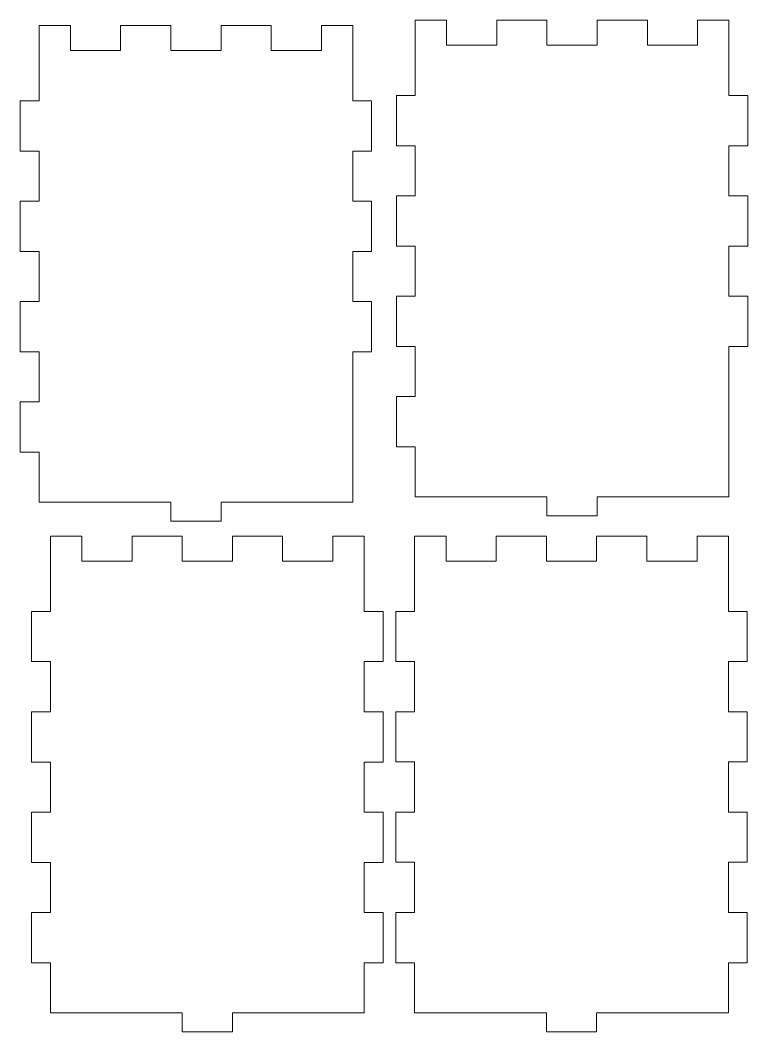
# Model space of a CAD drawing. Header units: millimetres. Extents: x -185 to 297, y -94 to 197.
# Drawn here: x -87.9 to 57, y -4.7 to 196.8 of the extents above; entities that cross this region are included whole.
import ezdxf

# ---------------------------------------------------------------- set-up
doc = ezdxf.new("R2010")
doc.units = ezdxf.units.MM
doc.header["$MEASUREMENT"] = 0
doc.layers.add('layer 1', color=7, linetype='Continuous')

msp = doc.modelspace()

# ---------------------------------------------------------------- linework, layer by layer
at = {"layer": 'layer 1', "color": 240, "lineweight": 9}
for points, knots in [([(-84.1523, 195.7611), (-84.1523, 195.7611), (-77.9023, 195.7611), (-77.9023, 195.7611), (-77.9023, 195.7611), (-77.9023, 195.7611), (-77.9023, 190.7611), (-77.9023, 190.7611)], [0, 0, 0, 0, 0.33333333, 0.33333333, 0.33333333, 0.33333333, 1, 1, 1, 1]), ([(-67.9023, 195.7611), (-67.9023, 195.7611), (-57.9023, 195.7611), (-57.9023, 195.7611), (-57.9023, 195.7611), (-57.9023, 195.7611), (-57.9023, 190.7611), (-57.9023, 190.7611)], [0, 0, 0, 0, 0.33333333, 0.33333333, 0.33333333, 0.33333333, 1, 1, 1, 1]), ([(-47.9023, 195.7611), (-47.9023, 195.7611), (-37.9023, 195.7611), (-37.9023, 195.7611), (-37.9023, 195.7611), (-37.9023, 195.7611), (-37.9023, 190.7611), (-37.9023, 190.7611)], [0, 0, 0, 0, 0.33333333, 0.33333333, 0.33333333, 0.33333333, 1, 1, 1, 1]), ([(-27.9023, 195.7611), (-27.9023, 195.7611), (-21.6523, 195.7611), (-21.6523, 195.7611), (-21.6523, 195.7611), (-21.6523, 195.7611), (-21.6523, 190.7611), (-21.6523, 190.7611)], [0, 0, 0, 0, 0.33333333, 0.33333333, 0.33333333, 0.33333333, 1, 1, 1, 1]), ([(-9.2213, 196.8196), (-9.2213, 196.8196), (-2.9713, 196.8196), (-2.9713, 196.8196), (-2.9713, 196.8196), (-2.9713, 196.8196), (-2.9713, 191.8196), (-2.9713, 191.8196)], [0, 0, 0, 0, 0.33333333, 0.33333333, 0.33333333, 0.33333333, 1, 1, 1, 1]), ([(7.0287, 196.8196), (7.0287, 196.8196), (17.0287, 196.8196), (17.0287, 196.8196), (17.0287, 196.8196), (17.0287, 196.8196), (17.0287, 191.8196), (17.0287, 191.8196)], [0, 0, 0, 0, 0.33333333, 0.33333333, 0.33333333, 0.33333333, 1, 1, 1, 1]), ([(27.0287, 196.8196), (27.0287, 196.8196), (37.0287, 196.8196), (37.0287, 196.8196), (37.0287, 196.8196), (37.0287, 196.8196), (37.0287, 191.8196), (37.0287, 191.8196)], [0, 0, 0, 0, 0.33333333, 0.33333333, 0.33333333, 0.33333333, 1, 1, 1, 1]), ([(47.0287, 196.8196), (47.0287, 196.8196), (53.2787, 196.8196), (53.2787, 196.8196), (53.2787, 196.8196), (53.2787, 196.8196), (53.2787, 191.8196), (53.2787, 191.8196)], [0, 0, 0, 0, 0.33333333, 0.33333333, 0.33333333, 0.33333333, 1, 1, 1, 1]), ([(-12.9713, 171.8196), (-12.9713, 171.8196), (-12.9713, 181.8196), (-12.9713, 181.8196), (-12.9713, 181.8196), (-12.9713, 181.8196), (-9.2213, 181.8196), (-9.2213, 181.8196)], [0, 0, 0, 0, 0.33333333, 0.33333333, 0.33333333, 0.33333333, 1, 1, 1, 1]), ([(53.2787, 181.8196), (53.2787, 181.8196), (57.0287, 181.8196), (57.0287, 181.8196), (57.0287, 181.8196), (57.0287, 181.8196), (57.0287, 171.8196), (57.0287, 171.8196), (57.0287, 171.8196), (57.0287, 171.8196), (53.2787, 171.8196), (53.2787, 171.8196)], [0, 0, 0, 0, 0.25, 0.25, 0.25, 0.25, 0.5, 0.5, 0.5, 0.5, 1, 1, 1, 1]), ([(-87.9023, 170.7611), (-87.9023, 170.7611), (-87.9023, 180.7611), (-87.9023, 180.7611), (-87.9023, 180.7611), (-87.9023, 180.7611), (-84.1523, 180.7611), (-84.1523, 180.7611)], [0, 0, 0, 0, 0.33333333, 0.33333333, 0.33333333, 0.33333333, 1, 1, 1, 1]), ([(-21.6523, 180.7611), (-21.6523, 180.7611), (-17.9023, 180.7611), (-17.9023, 180.7611), (-17.9023, 180.7611), (-17.9023, 180.7611), (-17.9023, 170.7611), (-17.9023, 170.7611), (-17.9023, 170.7611), (-17.9023, 170.7611), (-21.6523, 170.7611), (-21.6523, 170.7611)], [0, 0, 0, 0, 0.25, 0.25, 0.25, 0.25, 0.5, 0.5, 0.5, 0.5, 1, 1, 1, 1]), ([(-12.9713, 151.8196), (-12.9713, 151.8196), (-12.9713, 161.8196), (-12.9713, 161.8196), (-12.9713, 161.8196), (-12.9713, 161.8196), (-9.2213, 161.8196), (-9.2213, 161.8196)], [0, 0, 0, 0, 0.33333333, 0.33333333, 0.33333333, 0.33333333, 1, 1, 1, 1]), ([(53.2787, 161.8196), (53.2787, 161.8196), (57.0287, 161.8196), (57.0287, 161.8196), (57.0287, 161.8196), (57.0287, 161.8196), (57.0287, 151.8196), (57.0287, 151.8196), (57.0287, 151.8196), (57.0287, 151.8196), (53.2787, 151.8196), (53.2787, 151.8196)], [0, 0, 0, 0, 0.25, 0.25, 0.25, 0.25, 0.5, 0.5, 0.5, 0.5, 1, 1, 1, 1]), ([(-87.9023, 150.7611), (-87.9023, 150.7611), (-87.9023, 160.7611), (-87.9023, 160.7611), (-87.9023, 160.7611), (-87.9023, 160.7611), (-84.1523, 160.7611), (-84.1523, 160.7611)], [0, 0, 0, 0, 0.33333333, 0.33333333, 0.33333333, 0.33333333, 1, 1, 1, 1]), ([(-21.6523, 160.7611), (-21.6523, 160.7611), (-17.9023, 160.7611), (-17.9023, 160.7611), (-17.9023, 160.7611), (-17.9023, 160.7611), (-17.9023, 150.7611), (-17.9023, 150.7611), (-17.9023, 150.7611), (-17.9023, 150.7611), (-21.6523, 150.7611), (-21.6523, 150.7611)], [0, 0, 0, 0, 0.25, 0.25, 0.25, 0.25, 0.5, 0.5, 0.5, 0.5, 1, 1, 1, 1]), ([(-12.9713, 131.8196), (-12.9713, 131.8196), (-12.9713, 141.8196), (-12.9713, 141.8196), (-12.9713, 141.8196), (-12.9713, 141.8196), (-9.2213, 141.8196), (-9.2213, 141.8196)], [0, 0, 0, 0, 0.33333333, 0.33333333, 0.33333333, 0.33333333, 1, 1, 1, 1]), ([(53.2787, 141.8196), (53.2787, 141.8196), (57.0287, 141.8196), (57.0287, 141.8196), (57.0287, 141.8196), (57.0287, 141.8196), (57.0287, 131.8196), (57.0287, 131.8196), (57.0287, 131.8196), (57.0287, 131.8196), (53.2787, 131.8196), (53.2787, 131.8196)], [0, 0, 0, 0, 0.25, 0.25, 0.25, 0.25, 0.5, 0.5, 0.5, 0.5, 1, 1, 1, 1]), ([(-87.9023, 130.7611), (-87.9023, 130.7611), (-87.9023, 140.7611), (-87.9023, 140.7611), (-87.9023, 140.7611), (-87.9023, 140.7611), (-84.1523, 140.7611), (-84.1523, 140.7611)], [0, 0, 0, 0, 0.33333333, 0.33333333, 0.33333333, 0.33333333, 1, 1, 1, 1]), ([(-21.6523, 140.7611), (-21.6523, 140.7611), (-17.9023, 140.7611), (-17.9023, 140.7611), (-17.9023, 140.7611), (-17.9023, 140.7611), (-17.9023, 130.7611), (-17.9023, 130.7611), (-17.9023, 130.7611), (-17.9023, 130.7611), (-21.6523, 130.7611), (-21.6523, 130.7611)], [0, 0, 0, 0, 0.25, 0.25, 0.25, 0.25, 0.5, 0.5, 0.5, 0.5, 1, 1, 1, 1]), ([(-12.9713, 111.8196), (-12.9713, 111.8196), (-12.9713, 121.8196), (-12.9713, 121.8196), (-12.9713, 121.8196), (-12.9713, 121.8196), (-9.2213, 121.8196), (-9.2213, 121.8196)], [0, 0, 0, 0, 0.33333333, 0.33333333, 0.33333333, 0.33333333, 1, 1, 1, 1]), ([(-87.9023, 110.7611), (-87.9023, 110.7611), (-87.9023, 120.7611), (-87.9023, 120.7611), (-87.9023, 120.7611), (-87.9023, 120.7611), (-84.1523, 120.7611), (-84.1523, 120.7611)], [0, 0, 0, 0, 0.33333333, 0.33333333, 0.33333333, 0.33333333, 1, 1, 1, 1]), ([(17.0287, 101.8196), (17.0287, 101.8196), (-9.2213, 101.8196), (-9.2213, 101.8196), (-9.2213, 101.8196), (-9.2213, 101.8196), (-9.2213, 111.8196), (-9.2213, 111.8196)], [0, 0, 0, 0, 0.33333333, 0.33333333, 0.33333333, 0.33333333, 1, 1, 1, 1]), ([(53.2787, 111.8196), (53.2787, 111.8196), (53.2787, 101.8196), (53.2787, 101.8196), (53.2787, 101.8196), (53.2787, 101.8196), (27.0287, 101.8196), (27.0287, 101.8196)], [0, 0, 0, 0, 0.33333333, 0.33333333, 0.33333333, 0.33333333, 1, 1, 1, 1]), ([(-57.9023, 100.7611), (-57.9023, 100.7611), (-84.1523, 100.7611), (-84.1523, 100.7611), (-84.1523, 100.7611), (-84.1523, 100.7611), (-84.1523, 110.7611), (-84.1523, 110.7611)], [0, 0, 0, 0, 0.33333333, 0.33333333, 0.33333333, 0.33333333, 1, 1, 1, 1]), ([(-21.6523, 110.7611), (-21.6523, 110.7611), (-21.6523, 100.7611), (-21.6523, 100.7611), (-21.6523, 100.7611), (-21.6523, 100.7611), (-47.9023, 100.7611), (-47.9023, 100.7611)], [0, 0, 0, 0, 0.33333333, 0.33333333, 0.33333333, 0.33333333, 1, 1, 1, 1]), ([(27.0287, 101.8196), (27.0287, 101.8196), (27.0287, 98.0696), (27.0287, 98.0696), (27.0287, 98.0696), (27.0287, 98.0696), (17.0287, 98.0696), (17.0287, 98.0696), (17.0287, 98.0696), (17.0287, 98.0696), (17.0287, 101.8196), (17.0287, 101.8196)], [0, 0, 0, 0, 0.25, 0.25, 0.25, 0.25, 0.5, 0.5, 0.5, 0.5, 1, 1, 1, 1]), ([(-47.9023, 100.7611), (-47.9023, 100.7611), (-47.9023, 97.0111), (-47.9023, 97.0111), (-47.9023, 97.0111), (-47.9023, 97.0111), (-57.9023, 97.0111), (-57.9023, 97.0111), (-57.9023, 97.0111), (-57.9023, 97.0111), (-57.9023, 100.7611), (-57.9023, 100.7611)], [0, 0, 0, 0, 0.25, 0.25, 0.25, 0.25, 0.5, 0.5, 0.5, 0.5, 1, 1, 1, 1]), ([(-81.8825, 94.0063), (-81.8825, 94.0063), (-75.6325, 94.0063), (-75.6325, 94.0063), (-75.6325, 94.0063), (-75.6325, 94.0063), (-75.6325, 89.0063), (-75.6325, 89.0063)], [0, 0, 0, 0, 0.33333333, 0.33333333, 0.33333333, 0.33333333, 1, 1, 1, 1]), ([(-65.6325, 94.0063), (-65.6325, 94.0063), (-55.6325, 94.0063), (-55.6325, 94.0063), (-55.6325, 94.0063), (-55.6325, 94.0063), (-55.6325, 89.0063), (-55.6325, 89.0063)], [0, 0, 0, 0, 0.33333333, 0.33333333, 0.33333333, 0.33333333, 1, 1, 1, 1]), ([(-45.6325, 94.0063), (-45.6325, 94.0063), (-35.6325, 94.0063), (-35.6325, 94.0063), (-35.6325, 94.0063), (-35.6325, 94.0063), (-35.6325, 89.0063), (-35.6325, 89.0063)], [0, 0, 0, 0, 0.33333333, 0.33333333, 0.33333333, 0.33333333, 1, 1, 1, 1]), ([(-25.6325, 94.0063), (-25.6325, 94.0063), (-19.3825, 94.0063), (-19.3825, 94.0063), (-19.3825, 94.0063), (-19.3825, 94.0063), (-19.3825, 89.0063), (-19.3825, 89.0063)], [0, 0, 0, 0, 0.33333333, 0.33333333, 0.33333333, 0.33333333, 1, 1, 1, 1]), ([(-9.3294, 94.0245), (-9.3294, 94.0245), (-3.0794, 94.0245), (-3.0794, 94.0245), (-3.0794, 94.0245), (-3.0794, 94.0245), (-3.0794, 89.0245), (-3.0794, 89.0245)], [0, 0, 0, 0, 0.33333333, 0.33333333, 0.33333333, 0.33333333, 1, 1, 1, 1]), ([(6.9206, 94.0245), (6.9206, 94.0245), (16.9206, 94.0245), (16.9206, 94.0245), (16.9206, 94.0245), (16.9206, 94.0245), (16.9206, 89.0245), (16.9206, 89.0245)], [0, 0, 0, 0, 0.33333333, 0.33333333, 0.33333333, 0.33333333, 1, 1, 1, 1]), ([(26.9206, 94.0245), (26.9206, 94.0245), (36.9206, 94.0245), (36.9206, 94.0245), (36.9206, 94.0245), (36.9206, 94.0245), (36.9206, 89.0245), (36.9206, 89.0245)], [0, 0, 0, 0, 0.33333333, 0.33333333, 0.33333333, 0.33333333, 1, 1, 1, 1]), ([(46.9206, 94.0245), (46.9206, 94.0245), (53.1706, 94.0245), (53.1706, 94.0245), (53.1706, 94.0245), (53.1706, 94.0245), (53.1706, 89.0245), (53.1706, 89.0245)], [0, 0, 0, 0, 0.33333333, 0.33333333, 0.33333333, 0.33333333, 1, 1, 1, 1]), ([(-85.6325, 69.0063), (-85.6325, 69.0063), (-85.6325, 79.0063), (-85.6325, 79.0063), (-85.6325, 79.0063), (-85.6325, 79.0063), (-81.8825, 79.0063), (-81.8825, 79.0063)], [0, 0, 0, 0, 0.33333333, 0.33333333, 0.33333333, 0.33333333, 1, 1, 1, 1]), ([(-19.3825, 79.0063), (-19.3825, 79.0063), (-15.6325, 79.0063), (-15.6325, 79.0063), (-15.6325, 79.0063), (-15.6325, 79.0063), (-15.6325, 69.0063), (-15.6325, 69.0063), (-15.6325, 69.0063), (-15.6325, 69.0063), (-19.3825, 69.0063), (-19.3825, 69.0063)], [0, 0, 0, 0, 0.25, 0.25, 0.25, 0.25, 0.5, 0.5, 0.5, 0.5, 1, 1, 1, 1]), ([(-13.0794, 69.0245), (-13.0794, 69.0245), (-13.0794, 79.0245), (-13.0794, 79.0245), (-13.0794, 79.0245), (-13.0794, 79.0245), (-9.3294, 79.0245), (-9.3294, 79.0245)], [0, 0, 0, 0, 0.33333333, 0.33333333, 0.33333333, 0.33333333, 1, 1, 1, 1]), ([(53.1706, 79.0245), (53.1706, 79.0245), (56.9206, 79.0245), (56.9206, 79.0245), (56.9206, 79.0245), (56.9206, 79.0245), (56.9206, 69.0245), (56.9206, 69.0245), (56.9206, 69.0245), (56.9206, 69.0245), (53.1706, 69.0245), (53.1706, 69.0245)], [0, 0, 0, 0, 0.25, 0.25, 0.25, 0.25, 0.5, 0.5, 0.5, 0.5, 1, 1, 1, 1]), ([(-85.6325, 49.0063), (-85.6325, 49.0063), (-85.6325, 59.0063), (-85.6325, 59.0063), (-85.6325, 59.0063), (-85.6325, 59.0063), (-81.8825, 59.0063), (-81.8825, 59.0063)], [0, 0, 0, 0, 0.33333333, 0.33333333, 0.33333333, 0.33333333, 1, 1, 1, 1]), ([(-19.3825, 59.0063), (-19.3825, 59.0063), (-15.6325, 59.0063), (-15.6325, 59.0063), (-15.6325, 59.0063), (-15.6325, 59.0063), (-15.6325, 49.0063), (-15.6325, 49.0063), (-15.6325, 49.0063), (-15.6325, 49.0063), (-19.3825, 49.0063), (-19.3825, 49.0063)], [0, 0, 0, 0, 0.25, 0.25, 0.25, 0.25, 0.5, 0.5, 0.5, 0.5, 1, 1, 1, 1]), ([(-13.0794, 49.0245), (-13.0794, 49.0245), (-13.0794, 59.0245), (-13.0794, 59.0245), (-13.0794, 59.0245), (-13.0794, 59.0245), (-9.3294, 59.0245), (-9.3294, 59.0245)], [0, 0, 0, 0, 0.33333333, 0.33333333, 0.33333333, 0.33333333, 1, 1, 1, 1]), ([(53.1706, 59.0245), (53.1706, 59.0245), (56.9206, 59.0245), (56.9206, 59.0245), (56.9206, 59.0245), (56.9206, 59.0245), (56.9206, 49.0245), (56.9206, 49.0245), (56.9206, 49.0245), (56.9206, 49.0245), (53.1706, 49.0245), (53.1706, 49.0245)], [0, 0, 0, 0, 0.25, 0.25, 0.25, 0.25, 0.5, 0.5, 0.5, 0.5, 1, 1, 1, 1]), ([(-85.6325, 29.0063), (-85.6325, 29.0063), (-85.6325, 39.0063), (-85.6325, 39.0063), (-85.6325, 39.0063), (-85.6325, 39.0063), (-81.8825, 39.0063), (-81.8825, 39.0063)], [0, 0, 0, 0, 0.33333333, 0.33333333, 0.33333333, 0.33333333, 1, 1, 1, 1]), ([(-19.3825, 39.0063), (-19.3825, 39.0063), (-15.6325, 39.0063), (-15.6325, 39.0063), (-15.6325, 39.0063), (-15.6325, 39.0063), (-15.6325, 29.0063), (-15.6325, 29.0063), (-15.6325, 29.0063), (-15.6325, 29.0063), (-19.3825, 29.0063), (-19.3825, 29.0063)], [0, 0, 0, 0, 0.25, 0.25, 0.25, 0.25, 0.5, 0.5, 0.5, 0.5, 1, 1, 1, 1]), ([(-13.0794, 29.0245), (-13.0794, 29.0245), (-13.0794, 39.0245), (-13.0794, 39.0245), (-13.0794, 39.0245), (-13.0794, 39.0245), (-9.3294, 39.0245), (-9.3294, 39.0245)], [0, 0, 0, 0, 0.33333333, 0.33333333, 0.33333333, 0.33333333, 1, 1, 1, 1]), ([(53.1706, 39.0245), (53.1706, 39.0245), (56.9206, 39.0245), (56.9206, 39.0245), (56.9206, 39.0245), (56.9206, 39.0245), (56.9206, 29.0245), (56.9206, 29.0245), (56.9206, 29.0245), (56.9206, 29.0245), (53.1706, 29.0245), (53.1706, 29.0245)], [0, 0, 0, 0, 0.25, 0.25, 0.25, 0.25, 0.5, 0.5, 0.5, 0.5, 1, 1, 1, 1]), ([(-85.6325, 9.0063), (-85.6325, 9.0063), (-85.6325, 19.0063), (-85.6325, 19.0063), (-85.6325, 19.0063), (-85.6325, 19.0063), (-81.8825, 19.0063), (-81.8825, 19.0063)], [0, 0, 0, 0, 0.33333333, 0.33333333, 0.33333333, 0.33333333, 1, 1, 1, 1]), ([(-19.3825, 19.0063), (-19.3825, 19.0063), (-15.6325, 19.0063), (-15.6325, 19.0063), (-15.6325, 19.0063), (-15.6325, 19.0063), (-15.6325, 9.0063), (-15.6325, 9.0063), (-15.6325, 9.0063), (-15.6325, 9.0063), (-19.3825, 9.0063), (-19.3825, 9.0063)], [0, 0, 0, 0, 0.25, 0.25, 0.25, 0.25, 0.5, 0.5, 0.5, 0.5, 1, 1, 1, 1]), ([(-13.0794, 9.0245), (-13.0794, 9.0245), (-13.0794, 19.0245), (-13.0794, 19.0245), (-13.0794, 19.0245), (-13.0794, 19.0245), (-9.3294, 19.0245), (-9.3294, 19.0245)], [0, 0, 0, 0, 0.33333333, 0.33333333, 0.33333333, 0.33333333, 1, 1, 1, 1]), ([(53.1706, 19.0245), (53.1706, 19.0245), (56.9206, 19.0245), (56.9206, 19.0245), (56.9206, 19.0245), (56.9206, 19.0245), (56.9206, 9.0245), (56.9206, 9.0245), (56.9206, 9.0245), (56.9206, 9.0245), (53.1706, 9.0245), (53.1706, 9.0245)], [0, 0, 0, 0, 0.25, 0.25, 0.25, 0.25, 0.5, 0.5, 0.5, 0.5, 1, 1, 1, 1]), ([(-55.6325, -0.9937), (-55.6325, -0.9937), (-81.8825, -0.9937), (-81.8825, -0.9937), (-81.8825, -0.9937), (-81.8825, -0.9937), (-81.8825, 9.0063), (-81.8825, 9.0063)], [0, 0, 0, 0, 0.33333333, 0.33333333, 0.33333333, 0.33333333, 1, 1, 1, 1]), ([(-19.3825, 9.0063), (-19.3825, 9.0063), (-19.3825, -0.9937), (-19.3825, -0.9937), (-19.3825, -0.9937), (-19.3825, -0.9937), (-45.6325, -0.9937), (-45.6325, -0.9937)], [0, 0, 0, 0, 0.33333333, 0.33333333, 0.33333333, 0.33333333, 1, 1, 1, 1]), ([(16.9206, -0.9755), (16.9206, -0.9755), (-9.3294, -0.9755), (-9.3294, -0.9755), (-9.3294, -0.9755), (-9.3294, -0.9755), (-9.3294, 9.0245), (-9.3294, 9.0245)], [0, 0, 0, 0, 0.33333333, 0.33333333, 0.33333333, 0.33333333, 1, 1, 1, 1]), ([(53.1706, 9.0245), (53.1706, 9.0245), (53.1706, -0.9755), (53.1706, -0.9755), (53.1706, -0.9755), (53.1706, -0.9755), (26.9206, -0.9755), (26.9206, -0.9755)], [0, 0, 0, 0, 0.33333333, 0.33333333, 0.33333333, 0.33333333, 1, 1, 1, 1]), ([(-45.6325, -0.9937), (-45.6325, -0.9937), (-45.6325, -4.7437), (-45.6325, -4.7437), (-45.6325, -4.7437), (-45.6325, -4.7437), (-55.6325, -4.7437), (-55.6325, -4.7437), (-55.6325, -4.7437), (-55.6325, -4.7437), (-55.6325, -0.9937), (-55.6325, -0.9937)], [0, 0, 0, 0, 0.25, 0.25, 0.25, 0.25, 0.5, 0.5, 0.5, 0.5, 1, 1, 1, 1]), ([(26.9206, -0.9755), (26.9206, -0.9755), (26.9206, -4.7255), (26.9206, -4.7255), (26.9206, -4.7255), (26.9206, -4.7255), (16.9206, -4.7255), (16.9206, -4.7255), (16.9206, -4.7255), (16.9206, -4.7255), (16.9206, -0.9755), (16.9206, -0.9755)], [0, 0, 0, 0, 0.25, 0.25, 0.25, 0.25, 0.5, 0.5, 0.5, 0.5, 1, 1, 1, 1])]:
    msp.add_open_spline(points, degree=3, knots=knots, dxfattribs=at)
for points in [[(-84.1523, 190.7611), (-84.1523, 190.7611), (-84.1523, 195.7611), (-84.1523, 195.7611)], [(-67.9023, 190.7611), (-67.9023, 190.7611), (-67.9023, 195.7611), (-67.9023, 195.7611)], [(-47.9023, 190.7611), (-47.9023, 190.7611), (-47.9023, 195.7611), (-47.9023, 195.7611)], [(-27.9023, 190.7611), (-27.9023, 190.7611), (-27.9023, 195.7611), (-27.9023, 195.7611)], [(-9.2213, 191.8196), (-9.2213, 191.8196), (-9.2213, 196.8196), (-9.2213, 196.8196)], [(7.0287, 191.8196), (7.0287, 191.8196), (7.0287, 196.8196), (7.0287, 196.8196)], [(27.0287, 191.8196), (27.0287, 191.8196), (27.0287, 196.8196), (27.0287, 196.8196)], [(47.0287, 191.8196), (47.0287, 191.8196), (47.0287, 196.8196), (47.0287, 196.8196)], [(-9.2213, 181.8196), (-9.2213, 181.8196), (-9.2213, 191.8196), (-9.2213, 191.8196)], [(-2.9713, 191.8196), (-2.9713, 191.8196), (7.0287, 191.8196), (7.0287, 191.8196)], [(17.0287, 191.8196), (17.0287, 191.8196), (27.0287, 191.8196), (27.0287, 191.8196)], [(37.0287, 191.8196), (37.0287, 191.8196), (47.0287, 191.8196), (47.0287, 191.8196)], [(53.2787, 191.8196), (53.2787, 191.8196), (53.2787, 181.8196), (53.2787, 181.8196)], [(-84.1523, 180.7611), (-84.1523, 180.7611), (-84.1523, 190.7611), (-84.1523, 190.7611)], [(-77.9023, 190.7611), (-77.9023, 190.7611), (-67.9023, 190.7611), (-67.9023, 190.7611)], [(-57.9023, 190.7611), (-57.9023, 190.7611), (-47.9023, 190.7611), (-47.9023, 190.7611)], [(-37.9023, 190.7611), (-37.9023, 190.7611), (-27.9023, 190.7611), (-27.9023, 190.7611)], [(-21.6523, 190.7611), (-21.6523, 190.7611), (-21.6523, 180.7611), (-21.6523, 180.7611)], [(-9.2213, 171.8196), (-9.2213, 171.8196), (-12.9713, 171.8196), (-12.9713, 171.8196)], [(-9.2213, 161.8196), (-9.2213, 161.8196), (-9.2213, 171.8196), (-9.2213, 171.8196)], [(53.2787, 171.8196), (53.2787, 171.8196), (53.2787, 161.8196), (53.2787, 161.8196)], [(-84.1523, 170.7611), (-84.1523, 170.7611), (-87.9023, 170.7611), (-87.9023, 170.7611)], [(-84.1523, 160.7611), (-84.1523, 160.7611), (-84.1523, 170.7611), (-84.1523, 170.7611)], [(-21.6523, 170.7611), (-21.6523, 170.7611), (-21.6523, 160.7611), (-21.6523, 160.7611)], [(-9.2213, 151.8196), (-9.2213, 151.8196), (-12.9713, 151.8196), (-12.9713, 151.8196)], [(-9.2213, 141.8196), (-9.2213, 141.8196), (-9.2213, 151.8196), (-9.2213, 151.8196)], [(53.2787, 151.8196), (53.2787, 151.8196), (53.2787, 141.8196), (53.2787, 141.8196)], [(-84.1523, 150.7611), (-84.1523, 150.7611), (-87.9023, 150.7611), (-87.9023, 150.7611)], [(-84.1523, 140.7611), (-84.1523, 140.7611), (-84.1523, 150.7611), (-84.1523, 150.7611)], [(-21.6523, 150.7611), (-21.6523, 150.7611), (-21.6523, 140.7611), (-21.6523, 140.7611)], [(-9.2213, 131.8196), (-9.2213, 131.8196), (-12.9713, 131.8196), (-12.9713, 131.8196)], [(-9.2213, 121.8196), (-9.2213, 121.8196), (-9.2213, 131.8196), (-9.2213, 131.8196)], [(53.2787, 131.8196), (53.2787, 131.8196), (53.2787, 121.8196), (53.2787, 121.8196)], [(-84.1523, 130.7611), (-84.1523, 130.7611), (-87.9023, 130.7611), (-87.9023, 130.7611)], [(-84.1523, 120.7611), (-84.1523, 120.7611), (-84.1523, 130.7611), (-84.1523, 130.7611)], [(-21.6523, 130.7611), (-21.6523, 130.7611), (-21.6523, 120.7611), (-21.6523, 120.7611)], [(53.2787, 121.8196), (53.2787, 118.4863), (53.2787, 115.1529), (53.2787, 111.8196)], [(-21.6523, 120.7611), (-21.6523, 117.4278), (-21.6523, 114.0944), (-21.6523, 110.7611)], [(-9.2213, 111.8196), (-9.2213, 111.8196), (-12.9713, 111.8196), (-12.9713, 111.8196)], [(-84.1523, 110.7611), (-84.1523, 110.7611), (-87.9023, 110.7611), (-87.9023, 110.7611)], [(-81.8825, 89.0063), (-81.8825, 89.0063), (-81.8825, 94.0063), (-81.8825, 94.0063)], [(-65.6325, 89.0063), (-65.6325, 89.0063), (-65.6325, 94.0063), (-65.6325, 94.0063)], [(-45.6325, 89.0063), (-45.6325, 89.0063), (-45.6325, 94.0063), (-45.6325, 94.0063)], [(-25.6325, 89.0063), (-25.6325, 89.0063), (-25.6325, 94.0063), (-25.6325, 94.0063)], [(-9.3294, 89.0245), (-9.3294, 89.0245), (-9.3294, 94.0245), (-9.3294, 94.0245)], [(6.9206, 89.0245), (6.9206, 89.0245), (6.9206, 94.0245), (6.9206, 94.0245)], [(26.9206, 89.0245), (26.9206, 89.0245), (26.9206, 94.0245), (26.9206, 94.0245)], [(46.9206, 89.0245), (46.9206, 89.0245), (46.9206, 94.0245), (46.9206, 94.0245)], [(-81.8825, 79.0063), (-81.8825, 79.0063), (-81.8825, 89.0063), (-81.8825, 89.0063)], [(-75.6325, 89.0063), (-75.6325, 89.0063), (-65.6325, 89.0063), (-65.6325, 89.0063)], [(-55.6325, 89.0063), (-55.6325, 89.0063), (-45.6325, 89.0063), (-45.6325, 89.0063)], [(-35.6325, 89.0063), (-35.6325, 89.0063), (-25.6325, 89.0063), (-25.6325, 89.0063)], [(-19.3825, 89.0063), (-19.3825, 89.0063), (-19.3825, 79.0063), (-19.3825, 79.0063)], [(-9.3294, 79.0245), (-9.3294, 79.0245), (-9.3294, 89.0245), (-9.3294, 89.0245)], [(-3.0794, 89.0245), (-3.0794, 89.0245), (6.9206, 89.0245), (6.9206, 89.0245)], [(16.9206, 89.0245), (16.9206, 89.0245), (26.9206, 89.0245), (26.9206, 89.0245)], [(36.9206, 89.0245), (36.9206, 89.0245), (46.9206, 89.0245), (46.9206, 89.0245)], [(53.1706, 89.0245), (53.1706, 89.0245), (53.1706, 79.0245), (53.1706, 79.0245)], [(-81.8825, 69.0063), (-81.8825, 69.0063), (-85.6325, 69.0063), (-85.6325, 69.0063)], [(-81.8825, 59.0063), (-81.8825, 59.0063), (-81.8825, 69.0063), (-81.8825, 69.0063)], [(-19.3825, 69.0063), (-19.3825, 69.0063), (-19.3825, 59.0063), (-19.3825, 59.0063)], [(-9.3294, 69.0245), (-9.3294, 69.0245), (-13.0794, 69.0245), (-13.0794, 69.0245)], [(-9.3294, 59.0245), (-9.3294, 59.0245), (-9.3294, 69.0245), (-9.3294, 69.0245)], [(53.1706, 69.0245), (53.1706, 69.0245), (53.1706, 59.0245), (53.1706, 59.0245)], [(-81.8825, 49.0063), (-81.8825, 49.0063), (-85.6325, 49.0063), (-85.6325, 49.0063)], [(-81.8825, 39.0063), (-81.8825, 39.0063), (-81.8825, 49.0063), (-81.8825, 49.0063)], [(-19.3825, 49.0063), (-19.3825, 49.0063), (-19.3825, 39.0063), (-19.3825, 39.0063)], [(-9.3294, 49.0245), (-9.3294, 49.0245), (-13.0794, 49.0245), (-13.0794, 49.0245)], [(-9.3294, 39.0245), (-9.3294, 39.0245), (-9.3294, 49.0245), (-9.3294, 49.0245)], [(53.1706, 49.0245), (53.1706, 49.0245), (53.1706, 39.0245), (53.1706, 39.0245)], [(-81.8825, 29.0063), (-81.8825, 29.0063), (-85.6325, 29.0063), (-85.6325, 29.0063)], [(-81.8825, 19.0063), (-81.8825, 19.0063), (-81.8825, 29.0063), (-81.8825, 29.0063)], [(-19.3825, 29.0063), (-19.3825, 29.0063), (-19.3825, 19.0063), (-19.3825, 19.0063)], [(-9.3294, 29.0245), (-9.3294, 29.0245), (-13.0794, 29.0245), (-13.0794, 29.0245)], [(-9.3294, 19.0245), (-9.3294, 19.0245), (-9.3294, 29.0245), (-9.3294, 29.0245)], [(53.1706, 29.0245), (53.1706, 29.0245), (53.1706, 19.0245), (53.1706, 19.0245)], [(-81.8825, 9.0063), (-81.8825, 9.0063), (-85.6325, 9.0063), (-85.6325, 9.0063)], [(-9.3294, 9.0245), (-9.3294, 9.0245), (-13.0794, 9.0245), (-13.0794, 9.0245)]]:
    msp.add_open_spline(points, degree=3, dxfattribs=at)

doc.saveas('drawing.dxf')
